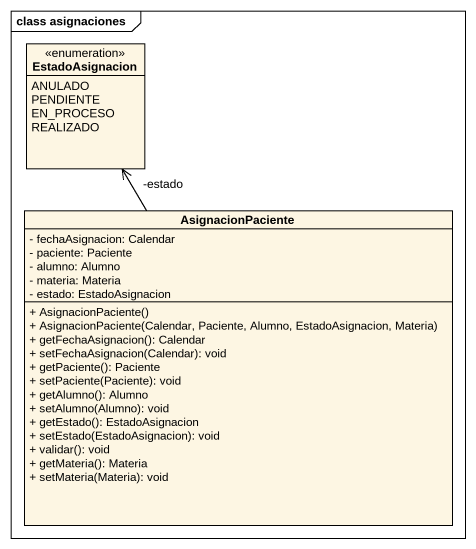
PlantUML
@startuml
mainframe class asignaciones
hide circle
hide empty members
skinparam classAttributeIconSize 0
enum EstadoAsignacion {
  ANULADO
  PENDIENTE
  EN_PROCESO
  REALIZADO
}
class AsignacionPaciente {
  - fechaAsignacion: Calendar
  - paciente: Paciente
  - alumno: Alumno
  - materia: Materia
  - estado: EstadoAsignacion
  + AsignacionPaciente()
  + AsignacionPaciente(Calendar, Paciente, Alumno, EstadoAsignacion, Materia)
  + getFechaAsignacion(): Calendar
  + setFechaAsignacion(Calendar): void
  + getPaciente(): Paciente
  + setPaciente(Paciente): void
  + getAlumno(): Alumno
  + setAlumno(Alumno): void
  + getEstado(): EstadoAsignacion
  + setEstado(EstadoAsignacion): void
  + validar(): void
  + getMateria(): Materia
  + setMateria(Materia): void
}
AsignacionPaciente -up-> "-estado" EstadoAsignacion
@enduml
